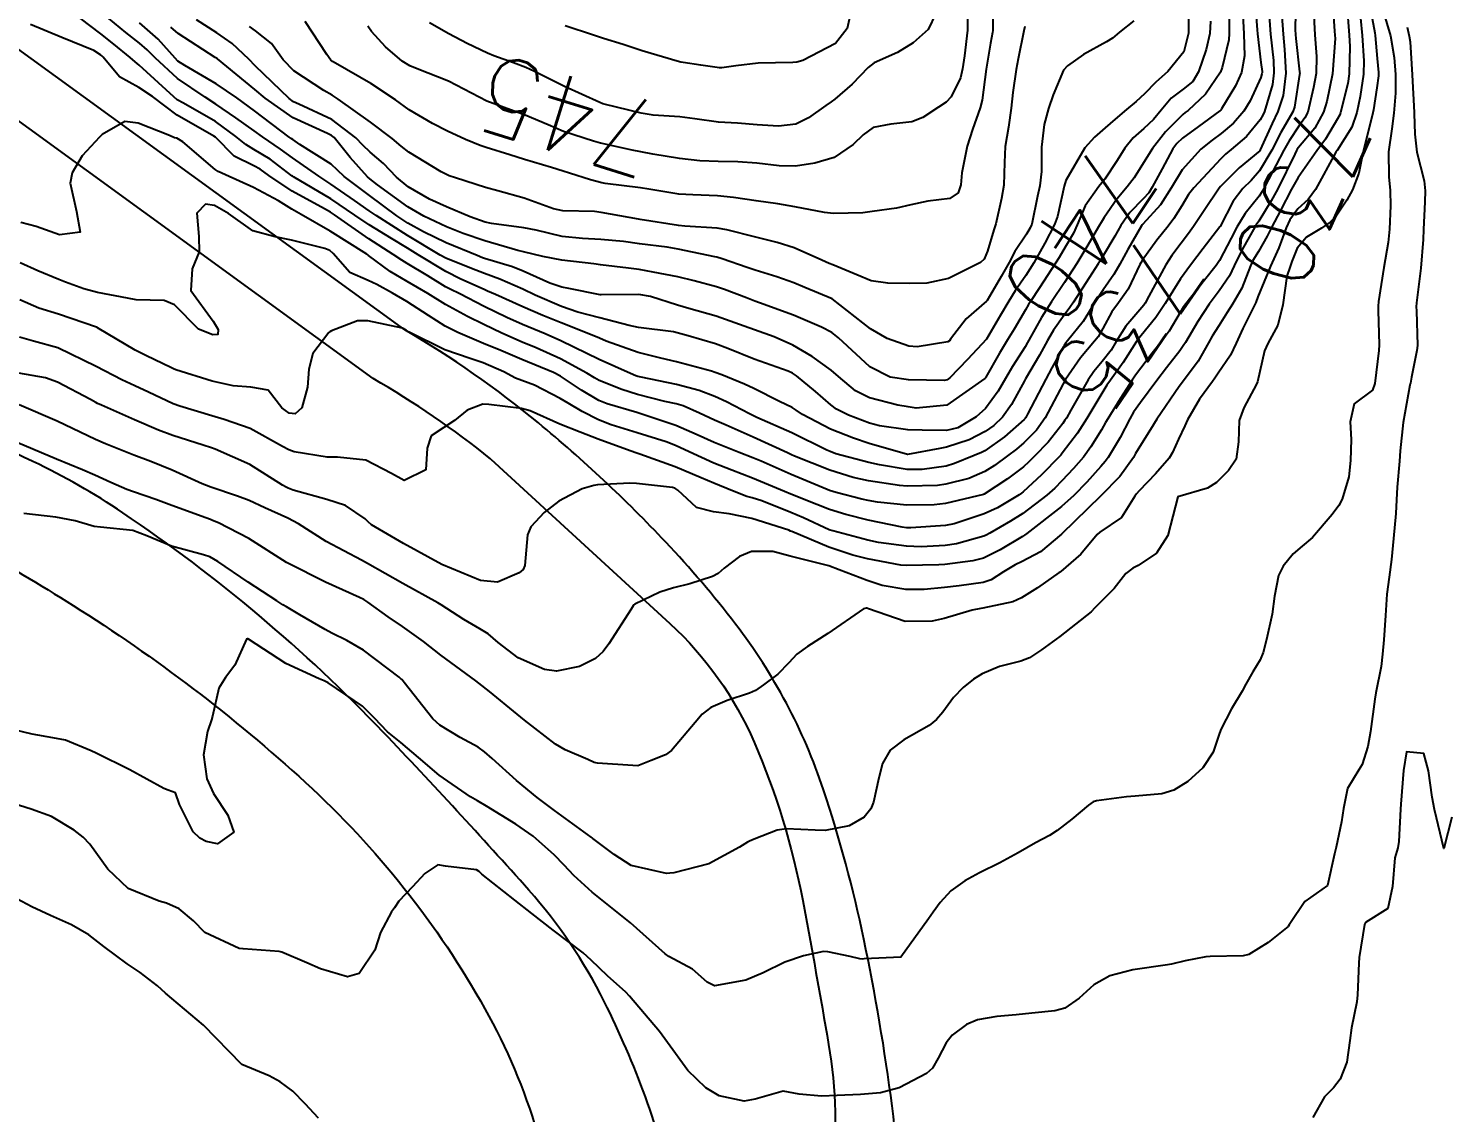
# Model space of a CAD drawing. Header units: metres. Extents: x 318500 to 325275, y 7408834 to 7428799.
# Drawn here: x 322048.6 to 322122, y 7417662.3 to 7417718.4 of the extents above; entities that cross this region are included whole.
import ezdxf
from ezdxf.enums import TextEntityAlignment as Align

# ---------------------------------------------------------------- set-up
doc = ezdxf.new("R2010")
doc.units = ezdxf.units.M
doc.header["$MEASUREMENT"] = 0
for name, color, linetype in [('Cotas', 45, 'Continuous'), ('Curvas de Nivel 1m', 11, 'Continuous'), ('Curvas de Nivel 5m', 15, 'Continuous'), ('Vias Primárias', 230, 'Continuous'), ('Vias Secundárias', 230, 'Continuous')]:
    doc.layers.add(name, color=color, linetype=linetype)
doc.styles.add('Style-STANDARD', font='STANDARD.shx')

msp = doc.modelspace()

# ---------------------------------------------------------------- linework, layer by layer
at = {"layer": 'Curvas de Nivel 1m', "flags": 128}
for points, elevation in [([(322118.451, 7417719.947), (322119.017, 7417718.02), (322119.212, 7417716.9), (322119.276, 7417716.016), (322119.276, 7417715.044), (322119.194, 7417714.016), (322119.093, 7417713.202), (322118.927, 7417712.02), (322118.942, 7417710.714), (322119.012, 7417710.018), (322119.024, 7417709.222), (322118.968, 7417708.019), (322118.896, 7417707.323), (322118.671, 7417706.023), (322118.406, 7417704.27), (322118.384, 7417704.027), (322118.379, 7417703.804), (322118.43, 7417702.026), (322118.415, 7417701.736), (322118.217, 7417700.028), (322118.097, 7417699.687), (322117.153, 7417698.976), (322116.945, 7417698.041), (322116.985, 7417697.122), (322116.963, 7417696.041), (322116.877, 7417695.202), (322116.519, 7417694.045), (322116.344, 7417693.72), (322116.012, 7417693.241), (322114.996, 7417692.065), (322114.452, 7417691.614), (322113.987, 7417691.206), (322113.481, 7417690.584), (322113.233, 7417690.091), (322113.03, 7417689.018), (322112.909, 7417688.095), (322112.613, 7417686.786), (322112.436, 7417686.102), (322112.283, 7417685.736), (322111.905, 7417685.117), (322111.539, 7417684.469), (322111.353, 7417684.115), (322110.809, 7417683.187), (322110.258, 7417682.126), (322110.154, 7417681.83), (322109.848, 7417680.949), (322109.319, 7417680.138), (322108.543, 7417679.435), (322107.822, 7417678.985), (322107.199, 7417678.79), (322105.817, 7417678.678), (322105.37, 7417678.641), (322103.813, 7417678.44), (322103.641, 7417678.384), (322103.41, 7417678.216), (322102.542, 7417677.486), (322101.79, 7417676.907), (322101.386, 7417676.646), (322100.672, 7417676.257), (322099.775, 7417675.751), (322098.828, 7417675.221), (322097.764, 7417674.701), (322097.018, 7417674.301), (322096.29, 7417673.774), (322095.743, 7417673.178), (322095.382, 7417672.679), (322095.128, 7417672.329), (322093.7, 7417670.35), (322091.813, 7417670.255), (322091.699, 7417670.246), (322091.584, 7417670.257), (322091.079, 7417670.379), (322089.935, 7417670.628), (322089.703, 7417670.632), (322088.663, 7417670.416), (322087.697, 7417670.094), (322086.59, 7417669.542), (322085.687, 7417669.164), (322084.071, 7417668.862), (322083.686, 7417669.054), (322082.926, 7417669.725), (322081.699, 7417670.388), (322081.511, 7417670.512), (322079.724, 7417672.115), (322079.211, 7417672.538), (322077.747, 7417673.704), (322076.793, 7417674.575), (322076.289, 7417675.105), (322075.771, 7417675.643), (322074.685, 7417676.601), (322073.789, 7417677.229), (322072.279, 7417678.156), (322071.807, 7417678.431), (322071.452, 7417678.645), (322069.826, 7417679.765), (322068.765, 7417680.681), (322067.848, 7417681.455), (322067.15, 7417681.997), (322066.492, 7417682.711), (322065.869, 7417683.327), (322064.094, 7417684.54), (322063.888, 7417684.648), (322063.619, 7417684.753), (322061.902, 7417685.538), (322059.972, 7417686.799), (322059.939, 7417686.819), (322059.92, 7417686.823), (322059.862, 7417686.801), (322059.261, 7417685.448), (322058.775, 7417684.817), (322058.433, 7417684.27), (322058.105, 7417682.818), (322058.054, 7417682.622), (322057.852, 7417682.018), (322057.65, 7417680.823), (322057.821, 7417679.573), (322058.158, 7417678.817), (322058.904, 7417677.698), (322059.209, 7417676.806), (322058.372, 7417676.216), (322057.775, 7417676.335), (322057.449, 7417676.497), (322057.11, 7417676.83), (322056.401, 7417678.241), (322056.189, 7417678.844), (322055.812, 7417678.982), (322055.592, 7417679.074), (322053.827, 7417680.038), (322052.095, 7417680.897), (322051.841, 7417681.028), (322050.508, 7417681.581), (322049.848, 7417681.688), (322048.787, 7417681.884), (322047.852, 7417682.112)], 728), ([(322116.011, 7417720.055), (322116.134, 7417718.262), (322116.152, 7417718.053), (322116.156, 7417717.871), (322116.019, 7417716.055), (322115.735, 7417714.622), (322115.555, 7417714.061), (322115.103, 7417713.242), (322114.262, 7417712.239), (322114.198, 7417712.144), (322114.162, 7417712.081), (322114.071, 7417711.896), (322113.19, 7417710.096), (322112.858, 7417709.473), (322112.215, 7417708.432), (322112.084, 7417708.24), (322112, 7417708.112), (322111.35, 7417706.961), (322110.948, 7417706.122), (322110.699, 7417705.601), (322110.167, 7417704.825), (322109.653, 7417704.138), (322109.062, 7417703.231), (322108.417, 7417702.156), (322108.305, 7417701.979), (322108.123, 7417701.722), (322107.447, 7417700.833), (322106.942, 7417700.177), (322106.089, 7417699.047), (322105.74, 7417698.536), (322105.548, 7417698.195), (322105.038, 7417697.228), (322104.422, 7417696.206), (322104.262, 7417695.993), (322104.043, 7417695.739), (322103.322, 7417694.929), (322102.657, 7417694.23), (322102.014, 7417693.656), (322100.214, 7417692.267), (322100.091, 7417692.176), (322099.998, 7417692.118), (322098.843, 7417691.426), (322097.981, 7417690.998), (322097.432, 7417690.844), (322095.975, 7417690.661), (322095.66, 7417690.639), (322093.974, 7417690.607), (322093.697, 7417690.63), (322091.979, 7417690.958), (322091.216, 7417691.147), (322089.988, 7417691.567), (322088.058, 7417692.37), (322087.999, 7417692.394), (322087.912, 7417692.431), (322086.006, 7417693.036), (322084.821, 7417693.281), (322084.009, 7417693.392), (322083.13, 7417693.612), (322082.175, 7417694.508), (322082.021, 7417694.61), (322081.891, 7417694.642), (322080.025, 7417694.847), (322079.685, 7417694.876), (322078.023, 7417694.779), (322077.833, 7417694.753), (322077.231, 7417694.572), (322076.013, 7417693.936), (322075.257, 7417693.348), (322074.563, 7417692.604), (322074.397, 7417692.202), (322074.253, 7417690.607), (322074.175, 7417690.399), (322073.964, 7417690.23), (322072.842, 7417689.741), (322071.958, 7417689.837), (322069.97, 7417690.67), (322067.986, 7417691.741), (322066.337, 7417692.715), (322066.15, 7417692.866), (322066.003, 7417693.017), (322064.982, 7417693.708), (322064.013, 7417694.023), (322062.277, 7417694.507), (322062.018, 7417694.613), (322061.912, 7417694.665), (322061.729, 7417694.774), (322060.036, 7417695.836), (322058.244, 7417696.63), (322058.048, 7417696.702), (322057.632, 7417696.834), (322056.057, 7417697.329), (322055.316, 7417697.606), (322054.069, 7417698.145), (322052.36, 7417698.906), (322052.169, 7417698.997), (322052.081, 7417699.042), (322051.796, 7417699.2), (322050.092, 7417700.092), (322049.467, 7417700.312), (322048.096, 7417700.567)], 732), ([(322116.771, 7417719.639), (322116.895, 7417718.044), (322116.915, 7417717.464), (322116.881, 7417716.044), (322116.811, 7417715.546), (322116.446, 7417714.048), (322116.403, 7417713.934), (322116.285, 7417713.713), (322115.655, 7417712.673), (322115.217, 7417712.066), (322114.246, 7417710.685), (322113.912, 7417710.085), (322113.331, 7417708.986), (322112.873, 7417708.1), (322112.653, 7417707.653), (322112.191, 7417706.864), (322111.905, 7417706.392), (322111.783, 7417706.114), (322111.328, 7417704.959), (322110.856, 7417704.123), (322110.583, 7417703.696), (322110.143, 7417703.003), (322109.802, 7417702.468), (322109.618, 7417702.138), (322109.074, 7417701.187), (322108.322, 7417700.157), (322108.097, 7417699.87), (322106.936, 7417698.177), (322106.609, 7417697.645), (322106.059, 7417696.774), (322105.844, 7417696.401), (322105.726, 7417696.193), (322105.02, 7417695.215), (322104.039, 7417694.21), (322102.019, 7417692.24), (322100.921, 7417691.321), (322099.978, 7417690.818), (322099.61, 7417690.639), (322099.013, 7417690.28), (322098.376, 7417689.874), (322097.962, 7417689.739), (322096.713, 7417689.554), (322095.957, 7417689.47), (322094.916, 7417689.375), (322093.955, 7417689.369), (322092.744, 7417689.576), (322091.962, 7417689.828), (322090.517, 7417690.392), (322089.973, 7417690.593), (322089.711, 7417690.667), (322087.98, 7417691.096), (322087.08, 7417691.342), (322085.983, 7417691.335), (322085.363, 7417691.075), (322084.568, 7417690.471), (322084.25, 7417690.191), (322083.963, 7417690.043), (322082.796, 7417689.659), (322081.954, 7417689.449), (322081.237, 7417689.231), (322079.941, 7417688.609), (322079.898, 7417688.573), (322079.867, 7417688.531), (322079.751, 7417688.346), (322078.6, 7417686.55), (322078.313, 7417686.155), (322077.909, 7417685.797), (322077.083, 7417685.391), (322075.898, 7417685.145), (322075.27, 7417685.225), (322073.908, 7417685.835), (322072.881, 7417686.626), (322072.359, 7417687.069), (322071.927, 7417687.327), (322071.103, 7417687.824), (322069.939, 7417688.57), (322069.765, 7417688.672), (322067.955, 7417689.675), (322066.118, 7417690.718), (322065.971, 7417690.801), (322065.814, 7417690.881), (322063.987, 7417691.854), (322062.553, 7417692.764), (322062.003, 7417693.054), (322060.808, 7417693.588), (322060.012, 7417693.967), (322059.409, 7417694.205), (322058.018, 7417694.657), (322057.575, 7417694.834), (322056.03, 7417695.537), (322054.913, 7417695.991), (322054.042, 7417696.322), (322052.58, 7417696.902), (322052.053, 7417697.127), (322051.659, 7417697.311), (322050.067, 7417698.071), (322048.112, 7417698.927)], 731), ([(322114.132, 7417720.084), (322114.099, 7417718.328), (322114.109, 7417718.083), (322114.131, 7417717.876), (322114.321, 7417716.153), (322114.329, 7417716.089), (322114.319, 7417716.012), (322114.054, 7417714.323), (322113.966, 7417714.085), (322113.355, 7417713.013), (322112.88, 7417712.101), (322112.249, 7417711.034), (322111.821, 7417710.538), (322111.396, 7417710.118), (322110.895, 7417709.458), (322110.21, 7417708.157), (322110.203, 7417708.138), (322109.331, 7417707.005), (322108.677, 7417706.153), (322108.173, 7417705.447), (322107.376, 7417704.172), (322106.894, 7417703.433), (322106.135, 7417702.513), (322105.987, 7417702.337), (322105.893, 7417702.192), (322105.195, 7417701.118), (322104.543, 7417700.206), (322104.361, 7417699.944), (322104.093, 7417699.514), (322103.325, 7417698.221), (322102.839, 7417697.458), (322102.053, 7417696.417), (322101.972, 7417696.321), (322101.901, 7417696.242), (322100.983, 7417695.309), (322100.022, 7417694.418), (322099.941, 7417694.351), (322099.816, 7417694.272), (322098.695, 7417693.602), (322098.01, 7417693.279), (322096.466, 7417692.774), (322096.004, 7417692.687), (322094.217, 7417692.562), (322094.002, 7417692.56), (322093.767, 7417692.587), (322092.006, 7417692.951), (322090.862, 7417693.241), (322090.011, 7417693.508), (322089.363, 7417693.759), (322088.019, 7417694.298), (322087.695, 7417694.433), (322086.03, 7417695.132), (322084.963, 7417695.539), (322084.041, 7417695.907), (322082.761, 7417696.499), (322082.055, 7417696.826), (322081.571, 7417697.001), (322080.064, 7417697.478), (322078.73, 7417697.89), (322078.074, 7417698.139), (322077.223, 7417698.573), (322076.501, 7417699.001), (322076.087, 7417699.247), (322074.757, 7417699.939), (322074.096, 7417700.184), (322073.782, 7417700.3), (322073.169, 7417700.624), (322072.107, 7417701.101), (322071.436, 7417701.325), (322070.116, 7417701.762), (322068.282, 7417702.688), (322068.131, 7417702.784), (322067.939, 7417702.887), (322066.138, 7417703.263), (322065.603, 7417703.263), (322064.268, 7417702.748), (322064.18, 7417702.698), (322064.129, 7417702.663), (322063.293, 7417701.577), (322063.089, 7417700.76), (322063.013, 7417699.839), (322062.732, 7417698.763), (322062.383, 7417698.459), (322062.076, 7417698.487), (322061.698, 7417698.776), (322060.986, 7417699.684), (322060.09, 7417699.831), (322059.18, 7417699.903), (322058.093, 7417700.151), (322056.207, 7417700.74), (322056.099, 7417700.779), (322056.05, 7417700.801), (322055.945, 7417700.852), (322054.7, 7417701.463), (322054.113, 7417701.752), (322052.169, 7417702.909), (322052.145, 7417702.924), (322052.102, 7417702.939), (322050.14, 7417703.622), (322049.128, 7417703.928), (322048.144, 7417704.364)], 734), ([(322112.698, 7417719.772), (322112.826, 7417718.103), (322112.966, 7417716.74), (322112.996, 7417716.1), (322112.917, 7417715.495), (322112.51, 7417714.107), (322112.443, 7417713.953), (322112.283, 7417713.666), (322111.574, 7417712.813), (322110.78, 7417712.125), (322110.499, 7417711.886), (322110.255, 7417711.654), (322108.85, 7417710.151), (322108.582, 7417709.808), (322108.226, 7417709.213), (322107.826, 7417708.556), (322107.534, 7417708.17), (322106.941, 7417707.437), (322106.183, 7417706.387), (322106.105, 7417706.267), (322106.07, 7417706.191), (322105.461, 7417704.903), (322104.964, 7417704.202), (322104.619, 7417703.739), (322104.14, 7417702.88), (322103.899, 7417702.448), (322103.72, 7417702.216), (322102.988, 7417701.356), (322102.224, 7417700.238), (322102.098, 7417700.011), (322101.169, 7417698.254), (322100.715, 7417697.616), (322100.06, 7417696.95), (322099.692, 7417696.637), (322099.214, 7417696.278), (322098.545, 7417695.783), (322098.038, 7417695.469), (322097.215, 7417695.12), (322096.027, 7417694.81), (322095.6, 7417694.753), (322094.026, 7417694.719), (322093.631, 7417694.749), (322092.029, 7417694.995), (322091.246, 7417695.168), (322090.037, 7417695.544), (322088.201, 7417696.274), (322088.049, 7417696.337), (322087.846, 7417696.432), (322086.062, 7417697.258), (322084.667, 7417697.875), (322084.075, 7417698.13), (322083.286, 7417698.492), (322082.443, 7417698.864), (322082.085, 7417698.972), (322081.5, 7417699.102), (322080.089, 7417699.46), (322079.267, 7417699.717), (322078.096, 7417700.187), (322077.855, 7417700.321), (322077.461, 7417700.57), (322076.111, 7417701.31), (322074.853, 7417701.868), (322074.123, 7417702.171), (322073.075, 7417702.626), (322072.136, 7417703.072), (322071.295, 7417703.5), (322070.152, 7417704.119), (322069.236, 7417704.679), (322068.166, 7417705.297), (322067.287, 7417705.819), (322066.179, 7417706.65), (322066.142, 7417706.683), (322066.082, 7417706.721), (322064.197, 7417707.902), (322062.695, 7417708.765), (322062.214, 7417709.054), (322061.515, 7417709.486), (322060.231, 7417710.169), (322058.785, 7417710.822), (322058.407, 7417710.993), (322058.243, 7417711.096), (322056.567, 7417712.536), (322056.259, 7417712.72), (322056.143, 7417712.736), (322055.878, 7417712.856), (322054.269, 7417713.499), (322053.581, 7417713.58), (322052.405, 7417712.908), (322052.259, 7417712.775), (322051.365, 7417711.803), (322050.85, 7417710.924), (322050.755, 7417710.395), (322051.067, 7417708.921), (322051.258, 7417707.855), (322050.192, 7417707.727), (322048.998, 7417708.148), (322048.201, 7417708.358)], 736), ([(322117.863, 7417720.035), (322118.21, 7417718.163), (322118.228, 7417718.031), (322118.328, 7417716.842), (322118.402, 7417716.11), (322118.406, 7417716.029), (322118.405, 7417715.943), (322118.309, 7417715.328), (322118.139, 7417714.184), (322118.114, 7417714.032), (322117.744, 7417712.56), (322117.616, 7417712.036), (322117.387, 7417710.901), (322117.06, 7417710.042), (322116.771, 7417709.506), (322116.219, 7417708.679), (322115.899, 7417708.371), (322115.46, 7417708.061), (322114.681, 7417707.595), (322114.194, 7417707.032), (322113.924, 7417706.344), (322113.83, 7417706.085), (322113.659, 7417705.572), (322113.461, 7417704.09), (322113.195, 7417703.044), (322112.683, 7417702.102), (322112.511, 7417701.717), (322112.145, 7417700.109), (322112.099, 7417699.99), (322111.438, 7417698.765), (322111.193, 7417698.119), (322111.17, 7417697.012), (322111.048, 7417696.12), (322110.643, 7417695.522), (322110.032, 7417694.906), (322109.555, 7417694.609), (322108.02, 7417694.16), (322107.509, 7417692.167), (322106.921, 7417691.241), (322105.976, 7417690.618), (322105.694, 7417690.473), (322105.337, 7417690.196), (322104.733, 7417689.427), (322103.946, 7417688.63), (322103.741, 7417688.415), (322103.551, 7417688.216), (322101.927, 7417686.945), (322100.979, 7417686.254), (322100.352, 7417685.825), (322099.911, 7417685.662), (322098.811, 7417685.377), (322097.901, 7417685.006), (322097.465, 7417684.728), (322096.931, 7417684.304), (322096.418, 7417683.776), (322095.871, 7417683.026), (322095.552, 7417682.637), (322095.175, 7417682.33), (322093.852, 7417681.585), (322093.154, 7417681.05), (322092.761, 7417680.361), (322092.562, 7417679.63), (322092.284, 7417678.365), (322092.146, 7417678.026), (322091.798, 7417677.592), (322091.034, 7417677.139), (322089.788, 7417676.908), (322089.281, 7417676.914), (322087.788, 7417676.991), (322087.31, 7417676.912), (322086.124, 7417676.447), (322085.878, 7417676.35), (322085.779, 7417676.302), (322085.364, 7417676.044), (322083.767, 7417675.179), (322081.96, 7417674.705), (322081.762, 7417674.686), (322081.591, 7417674.683), (322079.766, 7417675.093), (322078.879, 7417675.651), (322077.779, 7417676.481), (322077.737, 7417676.518), (322077.69, 7417676.561), (322075.8, 7417677.94), (322074.905, 7417678.599), (322073.823, 7417679.494), (322072.577, 7417680.629), (322072.181, 7417680.973), (322071.846, 7417681.205), (322070.912, 7417681.716), (322069.857, 7417682.342), (322069.496, 7417682.674), (322068.022, 7417684.555), (322067.917, 7417684.69), (322067.89, 7417684.718), (322067.754, 7417684.83), (322065.913, 7417686.236), (322065.052, 7417686.733), (322064.286, 7417687.107), (322063.926, 7417687.303), (322062.631, 7417688.065), (322061.937, 7417688.474), (322061.749, 7417688.584), (322061.436, 7417688.778), (322059.954, 7417689.744), (322058.388, 7417690.824), (322057.973, 7417691.055), (322057.646, 7417691.163), (322055.981, 7417691.609), (322054.706, 7417692.152), (322053.993, 7417692.414), (322052.31, 7417692.59), (322051.996, 7417692.626), (322051.008, 7417692.92), (322050.002, 7417693.119), (322048.352, 7417693.303)], 729), ([(322111.999, 7417720.114), (322112.125, 7417718.33), (322112.145, 7417718.112), (322112.325, 7417716.636), (322112.384, 7417716.172), (322112.385, 7417716.109), (322112.379, 7417716.05), (322112.316, 7417715.864), (322111.762, 7417714.652), (322111.436, 7417714.119), (322110.902, 7417713.503), (322110.272, 7417712.958), (322109.796, 7417712.608), (322109.213, 7417712.146), (322108.249, 7417711.081), (322107.694, 7417710.168), (322107.128, 7417709.275), (322106.211, 7417708.268), (322106.173, 7417708.228), (322106.147, 7417708.191), (322105.433, 7417706.956), (322105.022, 7417706.202), (322104.717, 7417705.662), (322104.167, 7417704.87), (322103.743, 7417704.216), (322103.129, 7417703.241), (322102.323, 7417702.237), (322102.237, 7417702.13), (322102.126, 7417701.958), (322101.519, 7417700.839), (322101.2, 7417700.254), (322100.261, 7417698.447), (322100.172, 7417698.269), (322100.132, 7417698.216), (322100.078, 7417698.156), (322099.072, 7417697.272), (322098.054, 7417696.55), (322097.881, 7417696.464), (322097.491, 7417696.298), (322096.476, 7417695.881), (322096.042, 7417695.758), (322094.807, 7417695.57), (322094.038, 7417695.579), (322092.595, 7417695.811), (322092.043, 7417695.934), (322090.348, 7417696.396), (322090.052, 7417696.502), (322089.871, 7417696.584), (322088.066, 7417697.468), (322086.252, 7417698.274), (322086.079, 7417698.351), (322085.871, 7417698.453), (322084.692, 7417699.077), (322084.089, 7417699.361), (322083.271, 7417699.671), (322082.095, 7417699.977), (322080.278, 7417700.348), (322080.099, 7417700.39), (322079.993, 7417700.425), (322079.723, 7417700.536), (322078.111, 7417701.268), (322076.789, 7417701.911), (322076.125, 7417702.241), (322075.31, 7417702.598), (322074.137, 7417703.081), (322073.325, 7417703.44), (322072.15, 7417704.005), (322070.902, 7417704.659), (322070.401, 7417704.905), (322070.164, 7417705.032), (322069.246, 7417705.603), (322068.175, 7417706.239), (322067.895, 7417706.412), (322067.447, 7417706.701), (322066.192, 7417707.51), (322064.419, 7417708.747), (322064.212, 7417708.889), (322063.908, 7417709.059), (322062.228, 7417709.972), (322061.019, 7417710.788), (322060.572, 7417711.124), (322060.245, 7417711.293), (322059.231, 7417711.796), (322058.259, 7417712.764), (322058.178, 7417712.831), (322056.276, 7417713.903), (322055.011, 7417714.869), (322054.297, 7417715.344), (322053.298, 7417715.888), (322052.45, 7417716.908), (322052.384, 7417716.982), (322052.312, 7417717.037), (322051.979, 7417717.249), (322050.325, 7417717.928), (322048.688, 7417718.601)], 737), ([(322110.661, 7417719.832), (322110.683, 7417718.127), (322110.661, 7417717.803), (322110.322, 7417716.378), (322110.225, 7417716.131), (322109.455, 7417714.991), (322108.556, 7417714.156), (322108.401, 7417714.045), (322108.287, 7417713.95), (322107.394, 7417713.053), (322106.713, 7417712.183), (322106.252, 7417711.44), (322105.773, 7417710.667), (322105.408, 7417710.198), (322104.875, 7417709.559), (322104.216, 7417708.61), (322104.064, 7417708.36), (322103.977, 7417708.214), (322103.325, 7417707.091), (322102.804, 7417706.231), (322102.17, 7417705.244), (322101.499, 7417704.25), (322100.973, 7417703.433), (322100.325, 7417702.267), (322100.253, 7417702.143), (322100.125, 7417701.928), (322099.476, 7417700.909), (322099.117, 7417700.28), (322098.739, 7417699.638), (322098.084, 7417698.733), (322097.604, 7417698.297), (322096.645, 7417697.737), (322096.069, 7417697.6), (322094.803, 7417697.605), (322094.069, 7417697.634), (322092.599, 7417697.837), (322092.074, 7417697.983), (322090.997, 7417698.386), (322090.384, 7417698.697), (322090.085, 7417698.916), (322089.291, 7417699.611), (322088.304, 7417700.427), (322088.102, 7417700.562), (322087.878, 7417700.658), (322086.113, 7417701.284), (322084.752, 7417701.839), (322084.124, 7417702.079), (322082.703, 7417702.501), (322082.132, 7417702.656), (322081.946, 7417702.698), (322080.136, 7417702.929), (322079.649, 7417703.025), (322078.143, 7417703.422), (322077.003, 7417703.722), (322076.151, 7417704.015), (322074.791, 7417704.604), (322074.163, 7417704.899), (322072.96, 7417705.42), (322072.171, 7417705.719), (322071.5, 7417705.977), (322070.178, 7417706.515), (322069.875, 7417706.673), (322068.195, 7417707.691), (322066.567, 7417708.715), (322066.214, 7417708.957), (322065.459, 7417709.494), (322064.234, 7417710.338), (322063.601, 7417710.756), (322062.249, 7417711.711), (322061.63, 7417712.156), (322060.7, 7417712.793), (322060.264, 7417713.093), (322059.313, 7417713.776), (322058.285, 7417714.486), (322057.727, 7417714.836), (322056.304, 7417715.799), (322055.135, 7417716.868), (322054.736, 7417717.285), (322054.328, 7417717.637), (322053.621, 7417718.182), (322052.748, 7417718.904)], 739), ([(322108.58, 7417719.943), (322108.571, 7417718.157), (322108.33, 7417717.179), (322107.508, 7417716.172), (322106.881, 7417715.612), (322106.302, 7417715.022), (322105.88, 7417714.611), (322105.366, 7417714.199), (322104.778, 7417713.709), (322104.276, 7417713.257), (322103.712, 7417712.775), (322103.219, 7417712.226), (322102.243, 7417710.532), (322102.149, 7417710.241), (322101.798, 7417708.664), (322101.652, 7417708.248), (322101.156, 7417707.295), (322100.579, 7417706.264), (322100.174, 7417705.622), (322099.618, 7417704.823), (322099.279, 7417704.279), (322098.864, 7417703.568), (322098.13, 7417702.314), (322097.144, 7417701.275), (322096.241, 7417700.318), (322096.099, 7417700.218), (322095.963, 7417700.187), (322094.099, 7417700.214), (322093.143, 7417700.36), (322092.108, 7417700.889), (322090.473, 7417702.395), (322090.134, 7417702.665), (322089.604, 7417702.942), (322088.147, 7417703.554), (322086.4, 7417704.204), (322086.158, 7417704.288), (322085.717, 7417704.457), (322084.584, 7417704.894), (322084.166, 7417705.032), (322083.012, 7417705.341), (322082.17, 7417705.54), (322080.902, 7417705.793), (322080.174, 7417705.923), (322079.624, 7417705.988), (322078.176, 7417706.167), (322077.825, 7417706.214), (322076.178, 7417706.405), (322075.194, 7417706.6), (322074.183, 7417706.833), (322073.891, 7417706.908), (322072.192, 7417707.414), (322071.068, 7417707.786), (322070.202, 7417708.13), (322069.042, 7417708.682), (322068.217, 7417709.173), (322066.635, 7417710.313), (322066.238, 7417710.614), (322066.118, 7417710.722), (322065.235, 7417711.72), (322064.398, 7417712.748), (322064.262, 7417712.864), (322064.052, 7417712.963), (322062.275, 7417713.778), (322060.827, 7417714.792), (322060.297, 7417715.236), (322058.359, 7417716.829), (322058.336, 7417716.846), (322058.32, 7417716.859), (322058.253, 7417716.898), (322056.333, 7417718.138), (322055.949, 7417718.469)], 741), ([(322098.458, 7417720.2), (322098.459, 7417718.289), (322098.445, 7417718.182), (322098.333, 7417717.631), (322098.122, 7417716.293), (322097.905, 7417714.687), (322097.81, 7417714.297), (322097.41, 7417713.166), (322097.126, 7417712.307), (322096.861, 7417710.925), (322096.8, 7417710.312), (322096.663, 7417709.884), (322096.229, 7417709.593), (322095.104, 7417709.459), (322094.224, 7417709.267), (322093.487, 7417709.091), (322092.218, 7417708.918), (322091.732, 7417708.862), (322090.216, 7417708.816), (322089.754, 7417708.87), (322088.221, 7417709.164), (322087.344, 7417709.318), (322086.225, 7417709.476), (322085.051, 7417709.644), (322084.229, 7417709.732), (322082.942, 7417709.786), (322082.23, 7417709.831), (322080.678, 7417710.081), (322080.234, 7417710.152), (322078.413, 7417710.382), (322078.238, 7417710.41), (322077.659, 7417710.569), (322076.565, 7417710.907), (322076.244, 7417711.012), (322075.644, 7417711.198), (322074.25, 7417711.612), (322073.481, 7417711.85), (322072.256, 7417712.238), (322071.956, 7417712.343), (322071.189, 7417712.656), (322070.266, 7417713.084), (322069.477, 7417713.473), (322068.282, 7417714.185), (322067.563, 7417714.701), (322066.303, 7417715.555), (322064.465, 7417716.601), (322064.319, 7417716.682), (322064.229, 7417716.751), (322064.026, 7417717.05), (322062.895, 7417718.764)], 744), ([(322091.186, 7417719.559), (322090.924, 7417718.391), (322090.332, 7417717.625), (322088.628, 7417716.73), (322088.322, 7417716.646), (322088.12, 7417716.634), (322086.321, 7417716.596), (322085.17, 7417716.467), (322084.445, 7417716.351), (322084.318, 7417716.354), (322083.356, 7417716.494), (322082.446, 7417716.633), (322082.321, 7417716.651), (322082.133, 7417716.701), (322080.327, 7417717.233), (322079.344, 7417717.558), (322078.333, 7417717.882), (322077.808, 7417718.041), (322076.339, 7417718.534)], 747), ([(322115.041, 7417719.388), (322115.106, 7417718.069), (322115.202, 7417716.94), (322115.173, 7417716.067), (322115.043, 7417715.335), (322114.744, 7417714.073), (322114.596, 7417713.764), (322114.279, 7417713.343), (322113.778, 7417712.576), (322113.514, 7417712.091), (322112.716, 7417710.575), (322112.477, 7417710.106), (322112.393, 7417709.952), (322112.234, 7417709.725), (322111.511, 7417708.827), (322111.082, 7417708.121), (322110.783, 7417707.542), (322110.184, 7417706.397), (322110.083, 7417706.23), (322110.006, 7417706.133), (322109.406, 7417705.375), (322108.436, 7417704.156), (322108.321, 7417703.994), (322108.153, 7417703.7), (322107.573, 7417702.734), (322107.162, 7417702.175), (322106.704, 7417701.598), (322106.109, 7417700.821), (322105.846, 7417700.451), (322105.673, 7417700.194), (322105.051, 7417699.239), (322104.404, 7417698.207), (322104.283, 7417698.002), (322104.071, 7417697.637), (322103.531, 7417696.744), (322103.15, 7417696.224), (322102.64, 7417695.632), (322102.031, 7417694.984), (322101.659, 7417694.612), (322101.254, 7417694.251), (322100.01, 7417693.305), (322099.381, 7417692.901), (322098.303, 7417692.287), (322098.109, 7417692.178), (322097.998, 7417692.126), (322096.574, 7417691.729), (322095.99, 7417691.64), (322094.747, 7417691.58), (322093.989, 7417691.607), (322092.552, 7417691.804), (322091.993, 7417691.927), (322090.192, 7417692.397), (322090.041, 7417692.44), (322090.001, 7417692.455), (322088.663, 7417693.076), (322088.009, 7417693.353), (322086.508, 7417693.952), (322086.017, 7417694.106), (322085.747, 7417694.184), (322084.993, 7417694.465), (322084.026, 7417694.865), (322083.37, 7417695.15), (322082.038, 7417695.708), (322080.211, 7417696.365), (322080.048, 7417696.417), (322079.702, 7417696.535), (322078.059, 7417697.142), (322077.127, 7417697.511), (322076.07, 7417697.915), (322074.542, 7417698.605), (322074.081, 7417698.734), (322072.395, 7417698.947), (322072.083, 7417698.957), (322071.281, 7417698.652), (322070.629, 7417698.104), (322070.066, 7417697.747), (322069.413, 7417697.323), (322069.21, 7417696.678), (322069.147, 7417695.565), (322068.025, 7417695.003), (322067.362, 7417695.368), (322066.04, 7417696.062), (322064.573, 7417696.211), (322064.042, 7417696.221), (322062.327, 7417696.486), (322062.047, 7417696.588), (322061.732, 7417696.775), (322060.064, 7417697.701), (322058.719, 7417698.171), (322058.073, 7417698.347), (322056.422, 7417698.847), (322056.081, 7417698.978), (322054.796, 7417699.578), (322054.09, 7417699.9), (322053.421, 7417700.218), (322052.1, 7417700.91), (322050.114, 7417701.87), (322048.851, 7417702.217), (322048.122, 7417702.431)], 733), ([(322111.381, 7417719.093), (322111.434, 7417718.119), (322111.469, 7417716.978), (322111.318, 7417716.12), (322111.003, 7417715.429), (322110.292, 7417714.233), (322110.251, 7417714.171), (322110.203, 7417714.131), (322109.096, 7417713.33), (322108.268, 7417712.716), (322107.978, 7417712.45), (322107.772, 7417712.167), (322107.214, 7417711.14), (322106.708, 7417710.183), (322106.524, 7417709.897), (322106.231, 7417709.581), (322105.544, 7417708.873), (322105.08, 7417708.201), (322104.761, 7417707.645), (322104.187, 7417706.67), (322104.016, 7417706.379), (322103.91, 7417706.214), (322103.441, 7417705.489), (322102.63, 7417704.233), (322102.441, 7417703.951), (322102.15, 7417703.563), (322101.603, 7417702.783), (322101.294, 7417702.253), (322100.881, 7417701.496), (322100.156, 7417700.269), (322100.099, 7417700.168), (322099.425, 7417698.939), (322098.952, 7417698.281), (322098.508, 7417697.852), (322098.069, 7417697.545), (322097.244, 7417697.12), (322096.056, 7417696.728), (322095.718, 7417696.662), (322094.05, 7417696.35), (322092.058, 7417696.931), (322091.247, 7417697.197), (322090.069, 7417697.671), (322088.615, 7417698.422), (322088.296, 7417698.641), (322088.084, 7417698.786), (322087.421, 7417699.103), (322086.093, 7417699.764), (322085.623, 7417699.985), (322084.44, 7417700.475), (322084.102, 7417700.604), (322083.915, 7417700.671), (322082.11, 7417701.154), (322081.298, 7417701.332), (322080.117, 7417701.634), (322078.458, 7417702.222), (322078.127, 7417702.366), (322077.648, 7417702.567), (322076.139, 7417703.165), (322075.193, 7417703.551), (322074.151, 7417703.997), (322072.742, 7417704.631), (322072.334, 7417704.81), (322072.162, 7417704.884), (322070.943, 7417705.433), (322070.171, 7417705.816), (322068.746, 7417706.684), (322068.185, 7417707.035), (322067.369, 7417707.525), (322066.203, 7417708.231), (322065.467, 7417708.731), (322064.222, 7417709.573), (322062.296, 7417710.713), (322062.24, 7417710.746), (322062.203, 7417710.771), (322061.09, 7417711.629), (322060.253, 7417712.136), (322059.833, 7417712.384), (322059.314, 7417712.814), (322058.271, 7417713.587), (322056.609, 7417714.523), (322056.288, 7417714.705), (322056.101, 7417714.853), (322054.314, 7417716.493), (322054.103, 7417716.669), (322053.843, 7417716.887), (322053.009, 7417717.588), (322052.328, 7417718.118), (322051.259, 7417718.921)], 738), ([(322105.749, 7417718.796), (322105.004, 7417718.203), (322104.644, 7417717.9), (322104.335, 7417717.704), (322103.149, 7417717.048), (322102.322, 7417716.47), (322102.12, 7417716.243), (322101.584, 7417714.968), (322101.346, 7417714.254), (322101.11, 7417713.425), (322100.982, 7417712.259), (322100.984, 7417710.995), (322100.884, 7417710.26), (322100.774, 7417709.72), (322100.476, 7417708.266), (322100.399, 7417708.075), (322100.202, 7417707.755), (322099.605, 7417706.86), (322099.3, 7417706.279), (322098.895, 7417705.561), (322098.16, 7417704.327), (322098.132, 7417704.29), (322097.076, 7417703.376), (322096.279, 7417702.318), (322096.214, 7417702.234), (322096.128, 7417702.178), (322094.539, 7417701.928), (322094.124, 7417701.962), (322093, 7417702.361), (322092.137, 7417702.857), (322090.16, 7417704.4), (322088.735, 7417704.99), (322088.168, 7417705.229), (322087.284, 7417705.551), (322086.174, 7417705.895), (322085.751, 7417706.032), (322084.463, 7417706.476), (322084.181, 7417706.561), (322084.079, 7417706.584), (322082.187, 7417706.98), (322081.628, 7417707.076), (322080.191, 7417707.257), (322079.367, 7417707.367), (322078.194, 7417707.482), (322077.244, 7417707.524), (322076.196, 7417707.639), (322074.846, 7417707.957), (322074.202, 7417708.088), (322072.536, 7417708.304), (322072.206, 7417708.377), (322071.428, 7417708.652), (322070.217, 7417709.159), (322069.335, 7417709.567), (322068.233, 7417710.2), (322067.626, 7417710.699), (322066.946, 7417711.409), (322066.253, 7417711.988), (322065.881, 7417712.35), (322065.52, 7417712.731), (322064.274, 7417713.681), (322062.579, 7417714.474), (322062.288, 7417714.604), (322062.065, 7417714.773), (322060.315, 7417716.467), (322059.98, 7417716.805), (322059.125, 7417717.615), (322058.333, 7417718.163), (322057.272, 7417718.841)], 742), ([(322095.518, 7417719.167), (322095.109, 7417718.338), (322094.333, 7417717.658), (322093.526, 7417717.16), (322092.323, 7417716.626), (322092.006, 7417716.375), (322091.181, 7417715.513), (322090.295, 7417714.741), (322090.094, 7417714.602), (322089.823, 7417714.407), (322088.935, 7417713.765), (322088.275, 7417713.448), (322087.379, 7417713.334), (322086.274, 7417713.414), (322085.253, 7417713.488), (322084.276, 7417713.547), (322083.055, 7417713.722), (322082.28, 7417713.828), (322080.887, 7417713.918), (322080.282, 7417714.007), (322078.368, 7417714.48), (322078.289, 7417714.502), (322078.131, 7417714.562), (322076.302, 7417715.394), (322074.757, 7417716.162), (322074.316, 7417716.37), (322073.677, 7417716.62), (322072.663, 7417716.975), (322072.325, 7417717.113), (322071.284, 7417717.61), (322070.335, 7417718.122), (322069.326, 7417718.68)], 746), ([(322119.894, 7417718.46), (322119.989, 7417718.005), (322120.038, 7417717.705), (322120.146, 7417716.003), (322120.251, 7417714.041), (322120.248, 7417714.001), (322120.274, 7417712.933), (322120.387, 7417711.998), (322120.772, 7417710.519), (322120.815, 7417709.991), (322120.795, 7417709.429), (322120.737, 7417707.992), (322120.713, 7417707.481), (322120.601, 7417705.994), (322120.369, 7417704.204), (322120.356, 7417703.997), (322120.364, 7417703.79), (322120.419, 7417701.996), (322120.393, 7417701.729), (322120.105, 7417700.351), (322120.054, 7417700.048), (322120.044, 7417700.001), (322120.032, 7417699.933), (322119.675, 7417698.006), (322119.521, 7417696.545), (322119.482, 7417696.009), (322119.376, 7417694.664), (322119.342, 7417694.01), (322119.297, 7417693.295), (322119.184, 7417692.012), (322119.078, 7417690.919), (322118.948, 7417690.015), (322118.842, 7417689.132), (322118.763, 7417688.018), (322118.674, 7417686.765), (322118.618, 7417686.02), (322118.543, 7417685.388), (322118.27, 7417684.024), (322118.215, 7417683.695), (322117.99, 7417682.028), (322117.852, 7417681.252), (322117.563, 7417680.312), (322117.382, 7417680.035), (322116.796, 7417679.07), (322116.588, 7417678.042), (322116.493, 7417677.35), (322116.212, 7417676.046), (322116.13, 7417675.693), (322115.76, 7417674.05), (322114.589, 7417673.225), (322113.822, 7417672.079), (322113.791, 7417672.017), (322113.728, 7417671.932), (322112.705, 7417671.106), (322111.706, 7417670.487), (322111.407, 7417670.411), (322109.704, 7417670.376), (322109.477, 7417670.36), (322108.414, 7417670.149), (322107.698, 7417669.986), (322107.492, 7417669.958), (322105.695, 7417669.688), (322104.512, 7417669.382), (322103.687, 7417668.915), (322102.924, 7417668.221), (322102.19, 7417667.714), (322101.67, 7417667.575), (322100.48, 7417667.446), (322099.666, 7417667.367), (322098.672, 7417667.273), (322097.662, 7417667.1), (322097.095, 7417666.861), (322096.364, 7417666.309), (322096.041, 7417665.917), (322095.632, 7417665.117), (322095.338, 7417664.611), (322095.034, 7417664.329), (322093.612, 7417663.586), (322092.645, 7417663.324), (322091.609, 7417663.238), (322090.403, 7417663.183), (322089.607, 7417663.148), (322088.452, 7417663.255), (322087.61, 7417663.415), (322086.164, 7417663.002), (322085.604, 7417662.896), (322084.305, 7417663.168), (322083.611, 7417663.587), (322082.694, 7417664.489), (322081.642, 7417665.934), (322081.224, 7417666.506), (322079.677, 7417668.331), (322079.475, 7417668.533), (322078.527, 7417669.386), (322077.696, 7417670.193), (322077.27, 7417670.564), (322075.717, 7417671.739), (322074.619, 7417672.601), (322073.74, 7417673.288), (322072.035, 7417674.636), (322071.898, 7417674.774), (322071.762, 7417674.862), (322070.154, 7417675.046), (322069.765, 7417675.121), (322069.094, 7417674.67), (322068.446, 7417673.983), (322067.738, 7417673.239), (322067.522, 7417672.904), (322067.37, 7417672.695), (322066.788, 7417671.63), (322066.5, 7417670.708), (322065.688, 7417669.496), (322065.089, 7417669.323), (322063.69, 7417669.739), (322062.988, 7417670.046), (322061.698, 7417670.606), (322061.558, 7417670.631), (322059.7, 7417670.771), (322059.481, 7417670.802), (322057.712, 7417671.622), (322057.118, 7417672.226), (322056.382, 7417672.84), (322055.734, 7417673.132), (322055.347, 7417673.245), (322053.745, 7417673.896), (322052.688, 7417674.891), (322051.773, 7417676.188), (322051.428, 7417676.557), (322050.949, 7417676.912), (322049.79, 7417677.617), (322048.738, 7417678.004), (322047.8, 7417678.297)], 727), ([(322100.117, 7417718.498), (322100.058, 7417718.273), (322099.772, 7417716.829), (322099.668, 7417716.277), (322099.499, 7417715.081), (322099.411, 7417714.279), (322099.262, 7417713.293), (322099.095, 7417712.282), (322099.07, 7417711.463), (322099.025, 7417710.282), (322098.913, 7417709.6), (322098.615, 7417708.286), (322098.52, 7417707.973), (322098.189, 7417706.874), (322098.013, 7417706.462), (322097.82, 7417706.295), (322096.171, 7417705.451), (322095.049, 7417705.217), (322094.169, 7417705.209), (322093.024, 7417705.217), (322092.17, 7417705.339), (322091.433, 7417705.642), (322090.178, 7417706.162), (322090.002, 7417706.227), (322089.611, 7417706.409), (322088.189, 7417707.039), (322087.316, 7417707.316), (322086.197, 7417707.597), (322084.703, 7417707.972), (322084.204, 7417708.056), (322082.54, 7417708.17), (322082.205, 7417708.208), (322080.223, 7417708.517), (322080.131, 7417708.531), (322078.215, 7417708.88), (322077.858, 7417708.923), (322076.216, 7417708.959), (322075.75, 7417709.062), (322074.225, 7417709.614), (322072.859, 7417710.002), (322072.233, 7417710.162), (322070.671, 7417710.664), (322070.351, 7417710.779), (322070.242, 7417710.827), (322069.936, 7417710.98), (322068.253, 7417711.988), (322067.865, 7417712.305), (322067.399, 7417712.703), (322066.272, 7417713.552), (322064.612, 7417714.745), (322064.293, 7417714.942), (322063.861, 7417715.189), (322062.311, 7417716.197), (322061.761, 7417716.778), (322061.152, 7417717.611), (322060.335, 7417718.28), (322060.026, 7417718.494)], 743), ([(322122.188, 7417677.582), (322121.78, 7417675.97), (322121.306, 7417677.978), (322121.179, 7417678.621), (322120.989, 7417679.983), (322120.745, 7417680.882), (322119.85, 7417680.976), (322119.697, 7417680.002), (322119.559, 7417678.259), (322119.537, 7417678.004), (322119.455, 7417676.335), (322119.4, 7417676.006), (322119.253, 7417675.486), (322119.13, 7417674.009), (322118.892, 7417672.864), (322117.732, 7417672.132), (322117.692, 7417672.069), (322117.679, 7417672.031), (322117.405, 7417670.333), (322117.379, 7417670.033), (322117.317, 7417668.401), (322117.277, 7417668.034), (322117.006, 7417666.69), (322116.913, 7417666.037), (322116.769, 7417664.908), (322116.418, 7417664.042), (322116.08, 7417663.581), (322115.611, 7417663.119), (322115.008, 7417662.059)], 726), ([(322063.589, 7417662.008), (322062.901, 7417662.75), (322062.257, 7417663.41), (322061.611, 7417663.903), (322061.035, 7417664.2), (322059.62, 7417664.8), (322057.65, 7417666.82), (322055.674, 7417668.483), (322055.267, 7417668.856), (322054.371, 7417669.554), (322053.691, 7417670.005), (322052.489, 7417670.892), (322051.709, 7417671.503), (322050.824, 7417672.02), (322049.724, 7417672.505), (322048.765, 7417672.944), (322047.738, 7417673.504)], 726)]:
    msp.add_lwpolyline(points, dxfattribs=dict(at, elevation=elevation))
at = {"layer": 'Curvas de Nivel 5m', "flags": 128}
for points, elevation in [([(322097.141, 7417719.525), (322097.154, 7417718.308), (322096.999, 7417716.983), (322096.889, 7417716.311), (322096.783, 7417715.843), (322096.298, 7417714.851), (322096.043, 7417714.575), (322095.658, 7417714.329), (322094.837, 7417713.786), (322094.278, 7417713.557), (322093.191, 7417713.446), (322092.274, 7417713.271), (322091.752, 7417712.893), (322091.239, 7417712.385), (322090.253, 7417711.715), (322089.253, 7417711.418), (322088.248, 7417711.276), (322087.406, 7417711.281), (322086.25, 7417711.418), (322085.277, 7417711.491), (322084.25, 7417711.508), (322083.304, 7417711.547), (322082.252, 7417711.674), (322080.877, 7417711.9), (322080.255, 7417712.006), (322079.811, 7417712.092), (322078.259, 7417712.441), (322078.164, 7417712.467), (322077.804, 7417712.567), (322076.267, 7417713.072), (322075.467, 7417713.403), (322074.279, 7417713.908), (322072.29, 7417714.64), (322070.305, 7417715.663), (322068.686, 7417716.314), (322068.317, 7417716.467), (322067.922, 7417716.696), (322067.056, 7417717.438), (322066.335, 7417718.244), (322066.134, 7417718.519)], 745), ([(322117.467, 7417718.925), (322117.563, 7417718.038), (322117.642, 7417716.722), (322117.624, 7417716.037), (322117.462, 7417714.879), (322117.291, 7417714.04), (322117.026, 7417713.295), (322116.26, 7417712.078), (322116.249, 7417712.062), (322116.201, 7417711.993), (322115.146, 7417710.066), (322114.758, 7417709.546), (322114.225, 7417709.06), (322113.812, 7417708.49), (322113.636, 7417708.089), (322113.247, 7417707.041), (322112.816, 7417706.1), (322112.164, 7417704.511), (322112.053, 7417704.219), (322112.011, 7417704.111), (322111.393, 7417702.866), (322111.037, 7417702.121), (322110.745, 7417701.499), (322110.106, 7417700.559), (322109.932, 7417700.303), (322109.823, 7417700.134), (322109.155, 7417699.208), (322108.535, 7417698.153), (322108.388, 7417697.843), (322108.065, 7417697.148), (322107.757, 7417696.462), (322107.579, 7417696.167), (322106.866, 7417695.35), (322106.024, 7417694.48), (322105.889, 7417694.325), (322105.807, 7417694.192), (322105.11, 7417693.098), (322104.001, 7417692.341), (322103.848, 7417692.212), (322103.015, 7417691.194), (322101.971, 7417690.295), (322101.937, 7417690.274), (322101.883, 7417690.241), (322100.763, 7417689.453), (322099.95, 7417688.932), (322099.488, 7417688.734), (322097.942, 7417688.395), (322097.848, 7417688.385), (322097.396, 7417688.298), (322095.935, 7417687.864), (322095.328, 7417687.724), (322093.934, 7417687.72), (322092.023, 7417688.369), (322091.94, 7417688.401), (322091.904, 7417688.408), (322091.78, 7417688.372), (322089.927, 7417687.092), (322088.882, 7417686.416), (322088.321, 7417686.017), (322087.907, 7417685.566), (322087.343, 7417684.99), (322086.602, 7417684.443), (322086.189, 7417684.143), (322085.883, 7417684.008), (322084.72, 7417683.625), (322083.872, 7417683.27), (322083.428, 7417682.925), (322083.065, 7417682.492), (322081.845, 7417681.031), (322081.537, 7417680.819), (322080.787, 7417680.521), (322080.11, 7417680.253), (322079.836, 7417680.258), (322078.012, 7417680.382), (322077.838, 7417680.422), (322077.519, 7417680.565), (322076.342, 7417681.079), (322075.848, 7417681.366), (322074.243, 7417682.606), (322073.865, 7417682.913), (322072.428, 7417684.085), (322071.888, 7417684.527), (322071.73, 7417684.642), (322069.91, 7417685.972), (322069.013, 7417686.679), (322067.928, 7417687.453), (322067.184, 7417687.952), (322066.145, 7417688.717), (322065.942, 7417688.844), (322065.716, 7417688.951), (322063.955, 7417689.752), (322062.008, 7417690.731), (322061.97, 7417690.75), (322061.938, 7417690.77), (322059.988, 7417692.01), (322058.414, 7417692.824), (322058.115, 7417692.942), (322058.002, 7417692.984), (322057.758, 7417693.076), (322056.009, 7417693.707), (322055.183, 7417694.033), (322054.015, 7417694.424), (322053.67, 7417694.538), (322052.85, 7417694.898), (322052.026, 7417695.282), (322051.393, 7417695.552), (322050.038, 7417696.109), (322048.05, 7417696.96)], 730), ([(322113.412, 7417719.037), (322113.468, 7417718.093), (322113.547, 7417717.307), (322113.603, 7417716.091), (322113.472, 7417714.923), (322113.201, 7417714.096), (322112.907, 7417713.474), (322112.288, 7417712.11), (322112.26, 7417712.069), (322111.192, 7417711.179), (322110.241, 7417710.218), (322110.169, 7417710.131), (322109.392, 7417708.973), (322108.838, 7417708.151), (322108.573, 7417707.786), (322108.197, 7417707.294), (322107.708, 7417706.646), (322107.398, 7417706.172), (322106.531, 7417704.552), (322106.329, 7417704.187), (322106.26, 7417704.087), (322106.157, 7417703.962), (322105.341, 7417702.999), (322104.841, 7417702.203), (322104.571, 7417701.758), (322104.114, 7417701.173), (322103.678, 7417700.644), (322103.391, 7417700.221), (322102.498, 7417698.648), (322102.263, 7417698.237), (322102.19, 7417698.126), (322102.076, 7417697.962), (322101.317, 7417696.995), (322100.62, 7417696.261), (322100.33, 7417695.982), (322100.042, 7417695.72), (322099.223, 7417695.088), (322098.02, 7417694.304), (322097.977, 7417694.291), (322096.015, 7417693.818), (322095.427, 7417693.741), (322094.014, 7417693.736), (322092.5, 7417693.88), (322092.016, 7417693.974), (322091.692, 7417694.051), (322090.36, 7417694.395), (322090.021, 7417694.489), (322089.887, 7417694.537), (322088.033, 7417695.326), (322086.482, 7417696.007), (322086.046, 7417696.188), (322085.34, 7417696.461), (322084.057, 7417696.975), (322083.178, 7417697.378), (322082.07, 7417697.854), (322080.094, 7417698.515), (322080.043, 7417698.531), (322078.509, 7417698.978), (322078.086, 7417699.152), (322077.193, 7417699.676), (322076.098, 7417700.402), (322075.743, 7417700.594), (322074.11, 7417701.277), (322073.014, 7417701.729), (322072.122, 7417702.097), (322070.786, 7417702.66), (322070.135, 7417703.001), (322069.285, 7417703.537), (322068.154, 7417704.269), (322067.418, 7417704.701), (322066.606, 7417705.155), (322066.166, 7417705.348), (322065.212, 7417705.776), (322064.351, 7417706.747), (322064.182, 7417706.9), (322063.917, 7417707.02), (322062.19, 7417707.448), (322061.355, 7417707.62), (322060.197, 7417707.917), (322058.938, 7417708.819), (322058.216, 7417709.239), (322057.743, 7417709.308), (322057.302, 7417708.839), (322057.404, 7417707.626), (322057.423, 7417706.838), (322057.061, 7417705.951), (322056.989, 7417704.842), (322058.136, 7417703.25), (322058.408, 7417702.826), (322058.382, 7417702.57), (322058.126, 7417702.546), (322057.38, 7417702.837), (322056.149, 7417704.097), (322055.617, 7417704.323), (322054.152, 7417704.359), (322053.708, 7417704.441), (322052.157, 7417704.743), (322051.454, 7417704.917), (322050.507, 7417705.271), (322050.165, 7417705.4), (322049.08, 7417705.862), (322048.17, 7417706.267)], 735), ([(322109.724, 7417718.765), (322109.684, 7417718.14), (322109.499, 7417717.309), (322109.104, 7417716.148), (322108.806, 7417715.659), (322108.306, 7417715.253), (322107.684, 7417714.785), (322107.169, 7417714.177), (322106.774, 7417713.691), (322106.275, 7417713.212), (322105.72, 7417712.743), (322105.282, 7417712.2), (322104.886, 7417711.571), (322104.244, 7417710.598), (322103.94, 7417710.215), (322103.23, 7417709.22), (322102.814, 7417708.231), (322102.626, 7417707.812), (322102.192, 7417707.073), (322101.882, 7417706.547), (322101.707, 7417706.247), (322100.875, 7417704.968), (322100.411, 7417704.266), (322100.312, 7417704.114), (322100.154, 7417703.838), (322099.569, 7417702.846), (322099.224, 7417702.279), (322098.809, 7417701.594), (322098.101, 7417700.362), (322098.073, 7417700.318), (322098.043, 7417700.291), (322096.086, 7417698.907), (322094.492, 7417698.752), (322094.085, 7417698.813), (322093.542, 7417698.899), (322092.089, 7417699.28), (322091.356, 7417699.645), (322090.481, 7417700.394), (322090.105, 7417700.721), (322089.112, 7417701.418), (322088.124, 7417702.006), (322087.151, 7417702.44), (322086.135, 7417702.797), (322085.597, 7417702.999), (322084.146, 7417703.516), (322082.74, 7417703.912), (322082.153, 7417704.075), (322080.749, 7417704.524), (322080.161, 7417704.624), (322078.208, 7417704.607), (322078.16, 7417704.608), (322076.529, 7417704.95), (322076.164, 7417705.018), (322075.547, 7417705.216), (322074.172, 7417705.842), (322073.621, 7417706.065), (322072.179, 7417706.498), (322072.072, 7417706.535), (322071.786, 7417706.646), (322070.19, 7417707.306), (322069.012, 7417707.868), (322068.205, 7417708.328), (322067.647, 7417708.698), (322066.226, 7417709.757), (322064.915, 7417710.74), (322064.569, 7417711.071), (322064.246, 7417711.375), (322062.629, 7417712.394), (322062.259, 7417712.643), (322062.183, 7417712.695), (322062.08, 7417712.773), (322060.28, 7417714.127), (322059.361, 7417714.814), (322058.301, 7417715.539), (322056.678, 7417716.483), (322056.318, 7417716.709), (322056.172, 7417716.852), (322055.304, 7417717.84), (322054.338, 7417718.682)], 740)]:
    msp.add_lwpolyline(points, dxfattribs=dict(at, elevation=elevation))
at = {"layer": 'Vias Primárias'}
for points in [[(323715.644, 7420145.548, 0), (323709.04, 7420132.939)], [(323831.088, 7420001.787, 0), (323833.844, 7420008.443, 0.220888)], [(322072.501, 7417696.12), (322081.756, 7417687.608, -0.105242), (322086.117, 7417681.467, -0.055231), (322088.628, 7417673.274, -0.004513), (322089.967, 7417665.833, -0.072676), (322090.134, 7417658.859, -0.113914), (322087.509, 7417651.622, -0.137158), (322083.886, 7417648.424, 0.019379), (322082.311, 7417647.585), (322082.574, 7417650.154, 0.084872), (322082.045, 7417657.981, 0.056675), (322078.37, 7417668.049, 0.066047), (322074.472, 7417673.806, 0.008638), (322066.95, 7417681.973, 0.054351), (322053.468, 7417693.343, 0.036835), (322048.825, 7417695.991, 0.000164), (322033.337, 7417703.366, 0.0041), (322012.429, 7417713.104, 0.013482), (321995.522, 7417720.267, 0.002652), (321979.136, 7417726.594, -0.040422), (321972.725, 7417729.643, 1.197512)], [(321970.952, 7417725.709), (322001.025, 7417712.966), (322023.528, 7417702.49), (322040.223, 7417694.452, -0.02838), (322050.899, 7417688.544, -0.044489), (322062.915, 7417679.387, -0.080518), (322072.196, 7417667.674, -0.05493), (322074.894, 7417661.286, -0.074505), (322075.981, 7417653.63, -0.124197), (322074.375, 7417647.459, -0.127863), (322067.478, 7417640.148, -0.073804), (322061.574, 7417637.561, -0.008187), (322049.96, 7417634.606, -0.035101), (322029.639, 7417631.271, 0.023066), (322020.368, 7417629.978, 0.013061), (322004.875, 7417626.662, 0.091211), (321990.573, 7417620.295, 0.056436), (321982.484, 7417613.292, 0.127546), (321976.004, 7417601.164, 0.084487), (321975.122, 7417588.308, 0.042352)], [(322044.516, 7417628.421), (322053.469, 7417629.981, 0.041368), (322059.233, 7417631.485, 0.002538), (322067.802, 7417634.546, 0.066913), (322073.822, 7417637.693, -0.047251), (322081.185, 7417641.917, 0.085617), (322087.242, 7417646.037, 0.016025), (322091.007, 7417649.915, 0.138101), (322092.991, 7417653.879, 0.0801), (322093.253, 7417662.648, 0.018974), (322091.79, 7417671.274, 0.028852), (322089.701, 7417679.012, 0.083465), (322085.157, 7417687.576, 0.025277), (322081.546, 7417691.821, 0.031394), (322074.962, 7417697.985, 0.040371), (322068.06, 7417702.8), (322047.282, 7417717.894)]]:
    msp.add_lwpolyline(points, format="xyb", dxfattribs=at)
at = {"layer": 'Vias Secundárias'}
msp.add_lwpolyline([(322072.501, 7417696.12, 0.0375), (322066.42, 7417700.283), (322045.638, 7417715.38), (322020.697, 7417729.979), (321982.887, 7417750.654)], format="xyb", dxfattribs=at)

# ---------------------------------------------------------------- texts
at = {"layer": 'Cotas', "style": 'Style-STANDARD'}
for s, rotation, p in [('745', 162.7411, (322076.487, 7417713.871, 745)), ('730', 245.94001, (322114.424, 7417709.681, 730)), ('740', 236.44915, (322102.911, 7417707.71, 740)), ('735', 235.61378, (322105.352, 7417703.082, 735))]:
    msp.add_text(s, height=4, rotation=rotation, dxfattribs=at).set_placement(p, align=Align.MIDDLE_CENTER)

doc.saveas('drawing.dxf')
